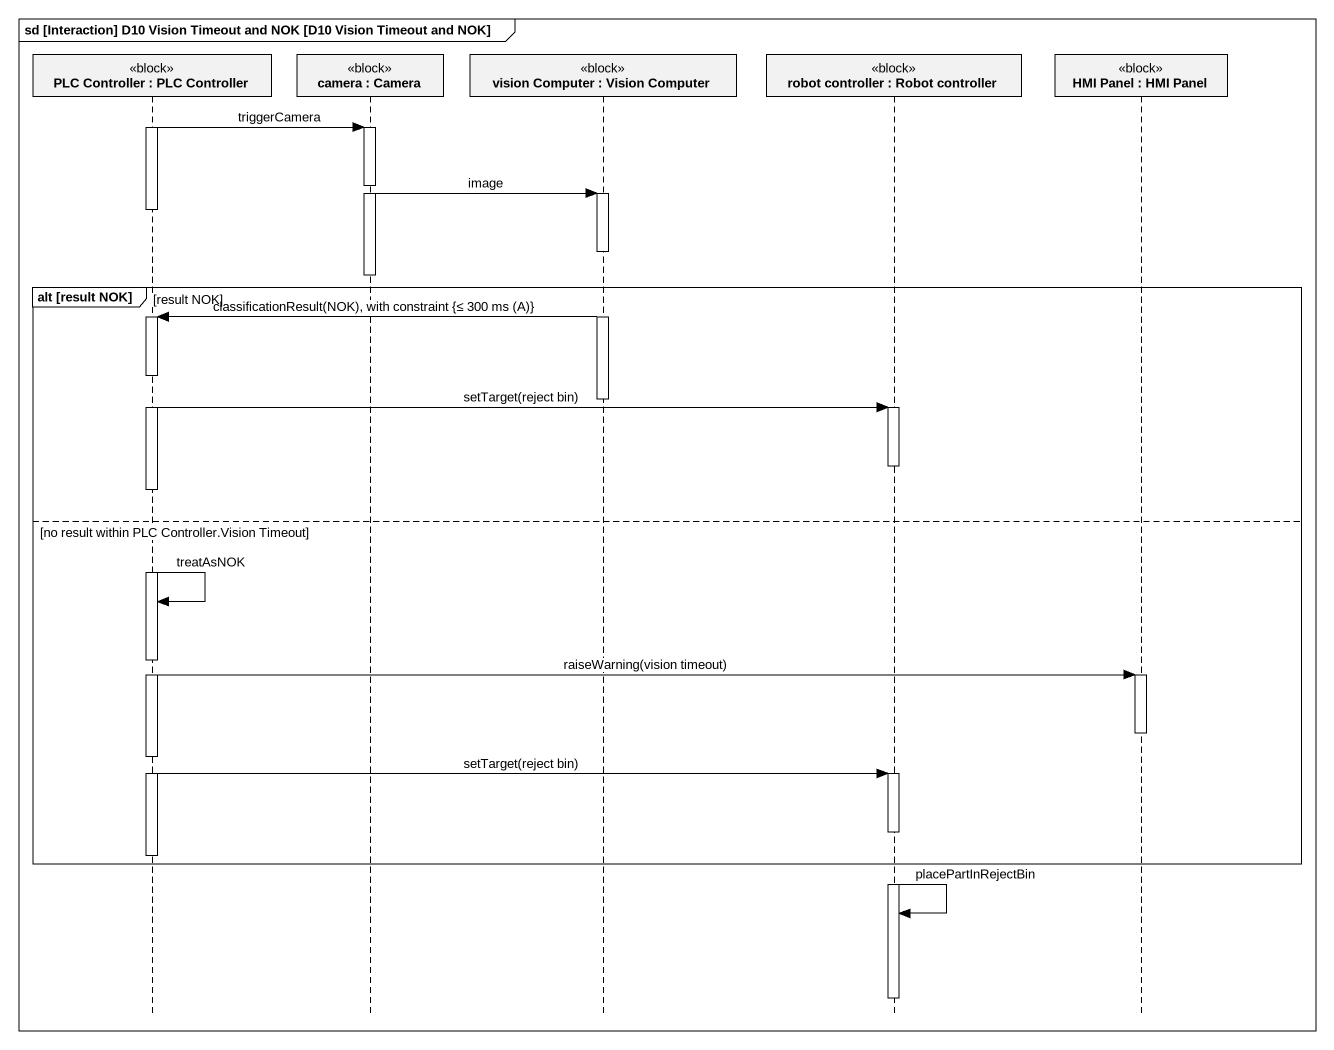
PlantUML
@startuml
mainframe sd [Interaction] D10 Vision Timeout and NOK [D10 Vision Timeout and NOK]
hide footbox
participant "PLC Controller : PLC Controller" as PLC_Controller <<block>>
participant "camera : Camera" as camera <<block>>
participant "vision Computer : Vision Computer" as vision_Computer <<block>>
participant "robot controller : Robot controller" as robot_controller <<block>>
participant "HMI Panel : HMI Panel" as HMI_Panel <<block>>

activate PLC_Controller
PLC_Controller -> camera : triggerCamera
activate camera
camera -> vision_Computer : image
activate vision_Computer
deactivate PLC_Controller
deactivate camera
group alt (result NOK) [result NOK]
  vision_Computer -> PLC_Controller : classificationResult(NOK), with constraint {≤ 300 ms (A)}
  activate PLC_Controller
  deactivate vision_Computer
  PLC_Controller -> robot_controller : setTarget(reject bin)
  activate robot_controller
  deactivate robot_controller
else no result within PLC Controller.Vision Timeout
  PLC_Controller -> PLC_Controller : treatAsNOK
  PLC_Controller -> HMI_Panel : raiseWarning(vision timeout)
  activate HMI_Panel
  deactivate HMI_Panel
  PLC_Controller -> robot_controller : setTarget(reject bin)
  activate robot_controller
  deactivate PLC_Controller
end
robot_controller -> robot_controller : placePartInRejectBin
deactivate robot_controller
@enduml
